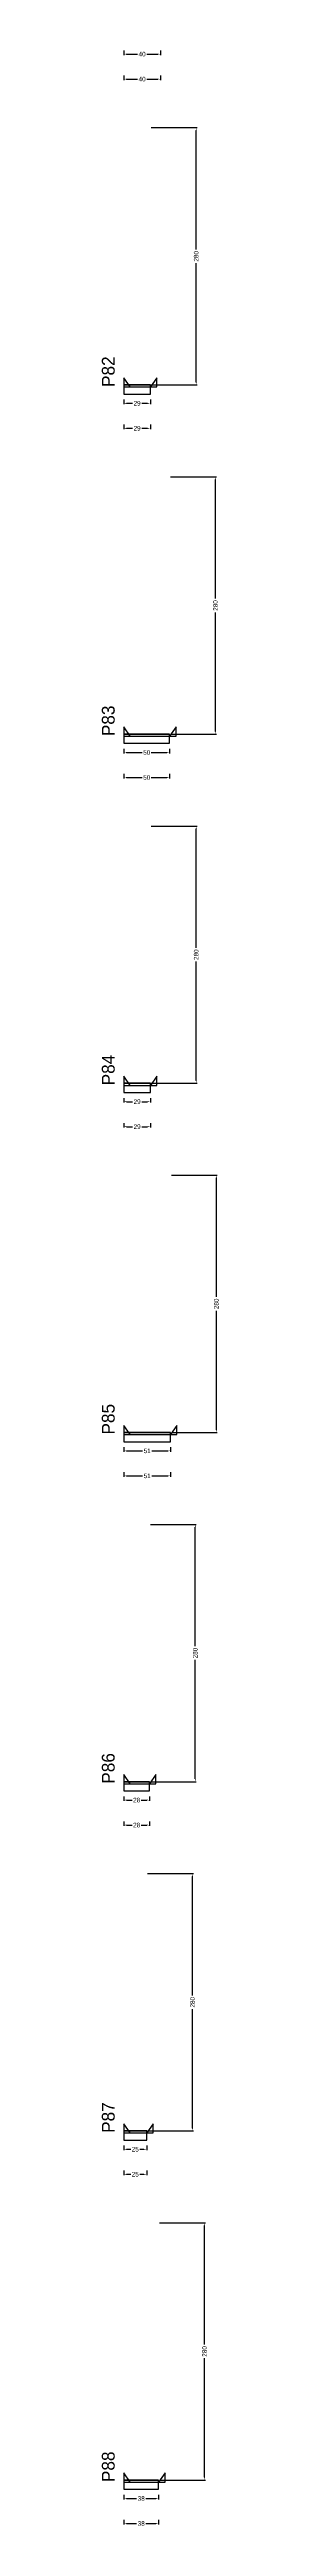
# Model space of a CAD drawing. Header units: centimetres. Extents: x -10500 to 4121, y -45226 to 295.
# Drawn here: x 3976 to 4104, y -16768 to -14073 of the extents above; entities that cross this region are included whole.
import ezdxf

# ---------------------------------------------------------------- set-up
doc = ezdxf.new("R2010")
doc.units = ezdxf.units.CM
for name, color, linetype in [('NOMENCLATURA', 7, 'Continuous'), ('SARR_2.2x10', 60, 'Continuous'), ('SARR_2.2x7', 40, 'Continuous')]:
    doc.layers.add(name, color=color, linetype=linetype)
doc.dimstyles.new('PAINEL-NOVA', dxfattribs={"dimtxt": 5, "dimasz": 3, "dimexe": 1, "dimexo": 1, "dimgap": 1, "dimtad": 1, "dimcen": 2.5, "dimazin": 3, "dimtfac": 1, "dimtmove": 0, "dimatfit": 3})

# ---------------------------------------------------------------- blocks, each defined once
blk = doc.blocks.new('_CLOSEDFILLED')
at = {"color": 0, "linetype": 'BYBLOCK'}
blk.add_solid([(-1, 0.16), (0, 0), (-1, -0.16)], dxfattribs=at)
blk = doc.blocks.new('*D983')
for p, q in [((4000, -14073.8), (4000, -14078.8)), ((4003, -14077.8), (4015, -14077.8)), ((4025, -14077.8), (4037, -14077.8)), ((4040, -14073.8), (4040, -14078.8))]:
    blk.add_line(p, q)
at = {"layer": 'Defpoints'}
for p in [(4000, -14072.8), (4000, -14077.8), (4040, -14072.8)]:
    blk.add_point(p, dxfattribs=at)
at = {"layer": 'SARR_2.2x10', "xscale": 3, "yscale": 3, "rotation": 180}
blk.add_blockref('_CLOSEDFILLED', (4000, -14077.8), dxfattribs=at)
at = {"layer": 'SARR_2.2x10', "xscale": 3, "yscale": 3}
blk.add_blockref('_CLOSEDFILLED', (4040, -14077.8), dxfattribs=at)
at = {"layer": 'SARR_2.2x10', "insert": (4020, -14077.8), "char_height": 5, "attachment_point": 5}
blk.add_mtext('40', dxfattribs=at)
blk = doc.blocks.new('*D988')
for p, q in [((4000, -14101), (4000, -14106)), ((4003, -14105), (4015, -14105)), ((4025, -14105), (4037, -14105)), ((4040, -14101), (4040, -14106))]:
    blk.add_line(p, q)
at = {"layer": 'Defpoints'}
for p in [(4000, -14100), (4000, -14105), (4040, -14100)]:
    blk.add_point(p, dxfattribs=at)
at = {"layer": 'SARR_2.2x10', "xscale": 3, "yscale": 3, "rotation": 180}
blk.add_blockref('_CLOSEDFILLED', (4000, -14105), dxfattribs=at)
at = {"layer": 'SARR_2.2x10', "xscale": 3, "yscale": 3}
blk.add_blockref('_CLOSEDFILLED', (4040, -14105), dxfattribs=at)
at = {"layer": 'SARR_2.2x10', "insert": (4020, -14105), "char_height": 5, "attachment_point": 5}
blk.add_mtext('40', dxfattribs=at)
blk = doc.blocks.new('*D1009')
for p, q in [((4000, -14453.8), (4000, -14458.8)), ((4003, -14457.8), (4009.5, -14457.8)), ((4019.5, -14457.8), (4026, -14457.8)), ((4029, -14453.8), (4029, -14458.8))]:
    blk.add_line(p, q)
at = {"layer": 'Defpoints'}
for p in [(4000, -14452.8), (4000, -14457.8), (4029, -14452.8)]:
    blk.add_point(p, dxfattribs=at)
at = {"layer": 'SARR_2.2x10', "xscale": 3, "yscale": 3, "rotation": 180}
blk.add_blockref('_CLOSEDFILLED', (4000, -14457.8), dxfattribs=at)
at = {"layer": 'SARR_2.2x10', "xscale": 3, "yscale": 3}
blk.add_blockref('_CLOSEDFILLED', (4029, -14457.8), dxfattribs=at)
at = {"layer": 'SARR_2.2x10', "insert": (4014.5, -14457.8), "char_height": 5, "attachment_point": 5}
blk.add_mtext('29', dxfattribs=at)
blk = doc.blocks.new('*D1010')
for p, q in [((4030, -14157.8), (4080, -14157.8)), ((4079, -14290.3), (4079, -14160.8)), ((4079, -14434.8), (4079, -14305.3)), ((4030, -14437.8), (4080, -14437.8))]:
    blk.add_line(p, q)
at = {"layer": 'Defpoints'}
for p in [(4029, -14157.8), (4029, -14437.8), (4079, -14437.8)]:
    blk.add_point(p, dxfattribs=at)
at = {"layer": 'SARR_2.2x10', "xscale": 3, "yscale": 3}
for p, rotation in [((4079, -14157.8), 90), ((4079, -14437.8), 270)]:
    blk.add_blockref('_CLOSEDFILLED', p, dxfattribs=dict(at, rotation=rotation))
at = {"layer": 'SARR_2.2x10', "insert": (4079, -14297.8), "char_height": 5, "attachment_point": 5, "rotation": 90}
blk.add_mtext('280', dxfattribs=at)
blk = doc.blocks.new('*D1011')
for p, q in [((4030, -14157.8), (4080, -14157.8)), ((4079, -14290.3), (4079, -14160.8)), ((4079, -14434.8), (4079, -14305.3)), ((4030, -14437.8), (4080, -14437.8))]:
    blk.add_line(p, q)
at = {"layer": 'Defpoints'}
for p in [(4029, -14157.8), (4029, -14437.8), (4079, -14437.8)]:
    blk.add_point(p, dxfattribs=at)
at = {"layer": 'SARR_2.2x10', "xscale": 3, "yscale": 3}
for p, rotation in [((4079, -14157.8), 90), ((4079, -14437.8), 270)]:
    blk.add_blockref('_CLOSEDFILLED', p, dxfattribs=dict(at, rotation=rotation))
at = {"layer": 'SARR_2.2x10', "insert": (4079, -14297.8), "char_height": 5, "attachment_point": 5, "rotation": 90}
blk.add_mtext('280', dxfattribs=at)
blk = doc.blocks.new('*D1012')
for p, q in [((4030, -14157.8), (4080, -14157.8)), ((4079, -14290.3), (4079, -14160.8)), ((4079, -14434.8), (4079, -14305.3)), ((4030, -14437.8), (4080, -14437.8))]:
    blk.add_line(p, q)
at = {"layer": 'Defpoints'}
for p in [(4029, -14157.8), (4029, -14437.8), (4079, -14437.8)]:
    blk.add_point(p, dxfattribs=at)
at = {"layer": 'SARR_2.2x10', "xscale": 3, "yscale": 3}
for p, rotation in [((4079, -14157.8), 90), ((4079, -14437.8), 270)]:
    blk.add_blockref('_CLOSEDFILLED', p, dxfattribs=dict(at, rotation=rotation))
at = {"layer": 'SARR_2.2x10', "insert": (4079, -14297.8), "char_height": 5, "attachment_point": 5, "rotation": 90}
blk.add_mtext('280', dxfattribs=at)
blk = doc.blocks.new('*D1013')
for p, q in [((4030, -14157.8), (4080, -14157.8)), ((4079, -14290.3), (4079, -14160.8)), ((4079, -14434.8), (4079, -14305.3)), ((4030, -14437.8), (4080, -14437.8))]:
    blk.add_line(p, q)
at = {"layer": 'Defpoints'}
for p in [(4029, -14157.8), (4029, -14437.8), (4079, -14437.8)]:
    blk.add_point(p, dxfattribs=at)
at = {"layer": 'SARR_2.2x10', "xscale": 3, "yscale": 3}
for p, rotation in [((4079, -14157.8), 90), ((4079, -14437.8), 270)]:
    blk.add_blockref('_CLOSEDFILLED', p, dxfattribs=dict(at, rotation=rotation))
at = {"layer": 'SARR_2.2x10', "insert": (4079, -14297.8), "char_height": 5, "attachment_point": 5, "rotation": 90}
blk.add_mtext('280', dxfattribs=at)
blk = doc.blocks.new('*D1014')
for p, q in [((4000, -14481), (4000, -14486)), ((4003, -14485), (4009.5, -14485)), ((4019.5, -14485), (4026, -14485)), ((4029, -14481), (4029, -14486))]:
    blk.add_line(p, q)
at = {"layer": 'Defpoints'}
for p in [(4000, -14480), (4000, -14485), (4029, -14480)]:
    blk.add_point(p, dxfattribs=at)
at = {"layer": 'SARR_2.2x10', "xscale": 3, "yscale": 3, "rotation": 180}
blk.add_blockref('_CLOSEDFILLED', (4000, -14485), dxfattribs=at)
at = {"layer": 'SARR_2.2x10', "xscale": 3, "yscale": 3}
blk.add_blockref('_CLOSEDFILLED', (4029, -14485), dxfattribs=at)
at = {"layer": 'SARR_2.2x10', "insert": (4014.5, -14485), "char_height": 5, "attachment_point": 5}
blk.add_mtext('29', dxfattribs=at)
blk = doc.blocks.new('GRA-E')
at = {"layer": 'SARR_2.2x7'}
blk.add_lwpolyline([(0, 0), (7, 0), (0, 10)], close=True, dxfattribs=at)
blk = doc.blocks.new('GRA-D')
at = {"layer": 'SARR_2.2x7'}
blk.add_lwpolyline([(0, 0), (7, 0), (7, 10)], close=True, dxfattribs=at)
blk = doc.blocks.new('*D1035')
for p, q in [((4000, -14833.8), (4000, -14838.8)), ((4003, -14837.8), (4020, -14837.8)), ((4030, -14837.8), (4047, -14837.8)), ((4050, -14833.8), (4050, -14838.8))]:
    blk.add_line(p, q)
at = {"layer": 'Defpoints'}
for p in [(4000, -14832.8), (4000, -14837.8), (4050, -14832.8)]:
    blk.add_point(p, dxfattribs=at)
at = {"layer": 'SARR_2.2x10', "xscale": 3, "yscale": 3, "rotation": 180}
blk.add_blockref('_CLOSEDFILLED', (4000, -14837.8), dxfattribs=at)
at = {"layer": 'SARR_2.2x10', "xscale": 3, "yscale": 3}
blk.add_blockref('_CLOSEDFILLED', (4050, -14837.8), dxfattribs=at)
at = {"layer": 'SARR_2.2x10', "insert": (4025, -14837.8), "char_height": 5, "attachment_point": 5}
blk.add_mtext('50', dxfattribs=at)
blk = doc.blocks.new('*D1036')
for p, q in [((4051, -14537.8), (4101, -14537.8)), ((4100, -14670.3), (4100, -14540.8)), ((4100, -14814.8), (4100, -14685.3)), ((4051, -14817.8), (4101, -14817.8))]:
    blk.add_line(p, q)
at = {"layer": 'Defpoints'}
for p in [(4050, -14537.8), (4050, -14817.8), (4100, -14817.8)]:
    blk.add_point(p, dxfattribs=at)
at = {"layer": 'SARR_2.2x10', "xscale": 3, "yscale": 3}
for p, rotation in [((4100, -14537.8), 90), ((4100, -14817.8), 270)]:
    blk.add_blockref('_CLOSEDFILLED', p, dxfattribs=dict(at, rotation=rotation))
at = {"layer": 'SARR_2.2x10', "insert": (4100, -14677.8), "char_height": 5, "attachment_point": 5, "rotation": 90}
blk.add_mtext('280', dxfattribs=at)
blk = doc.blocks.new('*D1037')
for p, q in [((4051, -14537.8), (4101, -14537.8)), ((4100, -14670.3), (4100, -14540.8)), ((4100, -14814.8), (4100, -14685.3)), ((4051, -14817.8), (4101, -14817.8))]:
    blk.add_line(p, q)
at = {"layer": 'Defpoints'}
for p in [(4050, -14537.8), (4050, -14817.8), (4100, -14817.8)]:
    blk.add_point(p, dxfattribs=at)
at = {"layer": 'SARR_2.2x10', "xscale": 3, "yscale": 3}
for p, rotation in [((4100, -14537.8), 90), ((4100, -14817.8), 270)]:
    blk.add_blockref('_CLOSEDFILLED', p, dxfattribs=dict(at, rotation=rotation))
at = {"layer": 'SARR_2.2x10', "insert": (4100, -14677.8), "char_height": 5, "attachment_point": 5, "rotation": 90}
blk.add_mtext('280', dxfattribs=at)
blk = doc.blocks.new('*D1038')
for p, q in [((4051, -14537.8), (4101, -14537.8)), ((4100, -14670.3), (4100, -14540.8)), ((4100, -14814.8), (4100, -14685.3)), ((4051, -14817.8), (4101, -14817.8))]:
    blk.add_line(p, q)
at = {"layer": 'Defpoints'}
for p in [(4050, -14537.8), (4050, -14817.8), (4100, -14817.8)]:
    blk.add_point(p, dxfattribs=at)
at = {"layer": 'SARR_2.2x10', "xscale": 3, "yscale": 3}
for p, rotation in [((4100, -14537.8), 90), ((4100, -14817.8), 270)]:
    blk.add_blockref('_CLOSEDFILLED', p, dxfattribs=dict(at, rotation=rotation))
at = {"layer": 'SARR_2.2x10', "insert": (4100, -14677.8), "char_height": 5, "attachment_point": 5, "rotation": 90}
blk.add_mtext('280', dxfattribs=at)
blk = doc.blocks.new('*D1039')
for p, q in [((4051, -14537.8), (4101, -14537.8)), ((4100, -14670.3), (4100, -14540.8)), ((4100, -14814.8), (4100, -14685.3)), ((4051, -14817.8), (4101, -14817.8))]:
    blk.add_line(p, q)
at = {"layer": 'Defpoints'}
for p in [(4050, -14537.8), (4050, -14817.8), (4100, -14817.8)]:
    blk.add_point(p, dxfattribs=at)
at = {"layer": 'SARR_2.2x10', "xscale": 3, "yscale": 3}
for p, rotation in [((4100, -14537.8), 90), ((4100, -14817.8), 270)]:
    blk.add_blockref('_CLOSEDFILLED', p, dxfattribs=dict(at, rotation=rotation))
at = {"layer": 'SARR_2.2x10', "insert": (4100, -14677.8), "char_height": 5, "attachment_point": 5, "rotation": 90}
blk.add_mtext('280', dxfattribs=at)
blk = doc.blocks.new('*D1040')
for p, q in [((4000, -14861), (4000, -14866)), ((4003, -14865), (4020, -14865)), ((4030, -14865), (4047, -14865)), ((4050, -14861), (4050, -14866))]:
    blk.add_line(p, q)
at = {"layer": 'Defpoints'}
for p in [(4000, -14860), (4000, -14865), (4050, -14860)]:
    blk.add_point(p, dxfattribs=at)
at = {"layer": 'SARR_2.2x10', "xscale": 3, "yscale": 3, "rotation": 180}
blk.add_blockref('_CLOSEDFILLED', (4000, -14865), dxfattribs=at)
at = {"layer": 'SARR_2.2x10', "xscale": 3, "yscale": 3}
blk.add_blockref('_CLOSEDFILLED', (4050, -14865), dxfattribs=at)
at = {"layer": 'SARR_2.2x10', "insert": (4025, -14865), "char_height": 5, "attachment_point": 5}
blk.add_mtext('50', dxfattribs=at)
blk = doc.blocks.new('*D1061')
for p, q in [((4000, -15213.8), (4000, -15218.8)), ((4003, -15217.8), (4009.5, -15217.8)), ((4019.5, -15217.8), (4026, -15217.8)), ((4029, -15213.8), (4029, -15218.8))]:
    blk.add_line(p, q)
at = {"layer": 'Defpoints'}
for p in [(4000, -15212.8), (4000, -15217.8), (4029, -15212.8)]:
    blk.add_point(p, dxfattribs=at)
at = {"layer": 'SARR_2.2x10', "xscale": 3, "yscale": 3, "rotation": 180}
blk.add_blockref('_CLOSEDFILLED', (4000, -15217.8), dxfattribs=at)
at = {"layer": 'SARR_2.2x10', "xscale": 3, "yscale": 3}
blk.add_blockref('_CLOSEDFILLED', (4029, -15217.8), dxfattribs=at)
at = {"layer": 'SARR_2.2x10', "insert": (4014.5, -15217.8), "char_height": 5, "attachment_point": 5}
blk.add_mtext('29', dxfattribs=at)
blk = doc.blocks.new('*D1062')
for p, q in [((4030, -14917.8), (4080, -14917.8)), ((4079, -15050.3), (4079, -14920.8)), ((4079, -15194.8), (4079, -15065.3)), ((4030, -15197.8), (4080, -15197.8))]:
    blk.add_line(p, q)
at = {"layer": 'Defpoints'}
for p in [(4029, -14917.8), (4029, -15197.8), (4079, -15197.8)]:
    blk.add_point(p, dxfattribs=at)
at = {"layer": 'SARR_2.2x10', "xscale": 3, "yscale": 3}
for p, rotation in [((4079, -14917.8), 90), ((4079, -15197.8), 270)]:
    blk.add_blockref('_CLOSEDFILLED', p, dxfattribs=dict(at, rotation=rotation))
at = {"layer": 'SARR_2.2x10', "insert": (4079, -15057.8), "char_height": 5, "attachment_point": 5, "rotation": 90}
blk.add_mtext('280', dxfattribs=at)
blk = doc.blocks.new('*D1063')
for p, q in [((4030, -14917.8), (4080, -14917.8)), ((4079, -15050.3), (4079, -14920.8)), ((4079, -15194.8), (4079, -15065.3)), ((4030, -15197.8), (4080, -15197.8))]:
    blk.add_line(p, q)
at = {"layer": 'Defpoints'}
for p in [(4029, -14917.8), (4029, -15197.8), (4079, -15197.8)]:
    blk.add_point(p, dxfattribs=at)
at = {"layer": 'SARR_2.2x10', "xscale": 3, "yscale": 3}
for p, rotation in [((4079, -14917.8), 90), ((4079, -15197.8), 270)]:
    blk.add_blockref('_CLOSEDFILLED', p, dxfattribs=dict(at, rotation=rotation))
at = {"layer": 'SARR_2.2x10', "insert": (4079, -15057.8), "char_height": 5, "attachment_point": 5, "rotation": 90}
blk.add_mtext('280', dxfattribs=at)
blk = doc.blocks.new('*D1064')
for p, q in [((4030, -14917.8), (4080, -14917.8)), ((4079, -15050.3), (4079, -14920.8)), ((4079, -15194.8), (4079, -15065.3)), ((4030, -15197.8), (4080, -15197.8))]:
    blk.add_line(p, q)
at = {"layer": 'Defpoints'}
for p in [(4029, -14917.8), (4029, -15197.8), (4079, -15197.8)]:
    blk.add_point(p, dxfattribs=at)
at = {"layer": 'SARR_2.2x10', "xscale": 3, "yscale": 3}
for p, rotation in [((4079, -14917.8), 90), ((4079, -15197.8), 270)]:
    blk.add_blockref('_CLOSEDFILLED', p, dxfattribs=dict(at, rotation=rotation))
at = {"layer": 'SARR_2.2x10', "insert": (4079, -15057.8), "char_height": 5, "attachment_point": 5, "rotation": 90}
blk.add_mtext('280', dxfattribs=at)
blk = doc.blocks.new('*D1065')
for p, q in [((4030, -14917.8), (4080, -14917.8)), ((4079, -15050.3), (4079, -14920.8)), ((4079, -15194.8), (4079, -15065.3)), ((4030, -15197.8), (4080, -15197.8))]:
    blk.add_line(p, q)
at = {"layer": 'Defpoints'}
for p in [(4029, -14917.8), (4029, -15197.8), (4079, -15197.8)]:
    blk.add_point(p, dxfattribs=at)
at = {"layer": 'SARR_2.2x10', "xscale": 3, "yscale": 3}
for p, rotation in [((4079, -14917.8), 90), ((4079, -15197.8), 270)]:
    blk.add_blockref('_CLOSEDFILLED', p, dxfattribs=dict(at, rotation=rotation))
at = {"layer": 'SARR_2.2x10', "insert": (4079, -15057.8), "char_height": 5, "attachment_point": 5, "rotation": 90}
blk.add_mtext('280', dxfattribs=at)
blk = doc.blocks.new('*D1066')
for p, q in [((4000, -15241), (4000, -15246)), ((4003, -15245), (4009.5, -15245)), ((4019.5, -15245), (4026, -15245)), ((4029, -15241), (4029, -15246))]:
    blk.add_line(p, q)
at = {"layer": 'Defpoints'}
for p in [(4000, -15240), (4000, -15245), (4029, -15240)]:
    blk.add_point(p, dxfattribs=at)
at = {"layer": 'SARR_2.2x10', "xscale": 3, "yscale": 3, "rotation": 180}
blk.add_blockref('_CLOSEDFILLED', (4000, -15245), dxfattribs=at)
at = {"layer": 'SARR_2.2x10', "xscale": 3, "yscale": 3}
blk.add_blockref('_CLOSEDFILLED', (4029, -15245), dxfattribs=at)
at = {"layer": 'SARR_2.2x10', "insert": (4014.5, -15245), "char_height": 5, "attachment_point": 5}
blk.add_mtext('29', dxfattribs=at)
blk = doc.blocks.new('*D1087')
for p, q in [((4000, -15593.8), (4000, -15598.8)), ((4003, -15597.8), (4020.5, -15597.8)), ((4030.5, -15597.8), (4048, -15597.8)), ((4051, -15593.8), (4051, -15598.8))]:
    blk.add_line(p, q)
at = {"layer": 'Defpoints'}
for p in [(4000, -15592.8), (4000, -15597.8), (4051, -15592.8)]:
    blk.add_point(p, dxfattribs=at)
at = {"layer": 'SARR_2.2x10', "xscale": 3, "yscale": 3, "rotation": 180}
blk.add_blockref('_CLOSEDFILLED', (4000, -15597.8), dxfattribs=at)
at = {"layer": 'SARR_2.2x10', "xscale": 3, "yscale": 3}
blk.add_blockref('_CLOSEDFILLED', (4051, -15597.8), dxfattribs=at)
at = {"layer": 'SARR_2.2x10', "insert": (4025.5, -15597.8), "char_height": 5, "attachment_point": 5}
blk.add_mtext('51', dxfattribs=at)
blk = doc.blocks.new('*D1088')
for p, q in [((4052, -15297.8), (4102, -15297.8)), ((4101, -15430.3), (4101, -15300.8)), ((4101, -15574.8), (4101, -15445.3)), ((4052, -15577.8), (4102, -15577.8))]:
    blk.add_line(p, q)
at = {"layer": 'Defpoints'}
for p in [(4051, -15297.8), (4051, -15577.8), (4101, -15577.8)]:
    blk.add_point(p, dxfattribs=at)
at = {"layer": 'SARR_2.2x10', "xscale": 3, "yscale": 3}
for p, rotation in [((4101, -15297.8), 90), ((4101, -15577.8), 270)]:
    blk.add_blockref('_CLOSEDFILLED', p, dxfattribs=dict(at, rotation=rotation))
at = {"layer": 'SARR_2.2x10', "insert": (4101, -15437.8), "char_height": 5, "attachment_point": 5, "rotation": 90}
blk.add_mtext('280', dxfattribs=at)
blk = doc.blocks.new('*D1089')
for p, q in [((4052, -15297.8), (4102, -15297.8)), ((4101, -15430.3), (4101, -15300.8)), ((4101, -15574.8), (4101, -15445.3)), ((4052, -15577.8), (4102, -15577.8))]:
    blk.add_line(p, q)
at = {"layer": 'Defpoints'}
for p in [(4051, -15297.8), (4051, -15577.8), (4101, -15577.8)]:
    blk.add_point(p, dxfattribs=at)
at = {"layer": 'SARR_2.2x10', "xscale": 3, "yscale": 3}
for p, rotation in [((4101, -15297.8), 90), ((4101, -15577.8), 270)]:
    blk.add_blockref('_CLOSEDFILLED', p, dxfattribs=dict(at, rotation=rotation))
at = {"layer": 'SARR_2.2x10', "insert": (4101, -15437.8), "char_height": 5, "attachment_point": 5, "rotation": 90}
blk.add_mtext('280', dxfattribs=at)
blk = doc.blocks.new('*D1090')
for p, q in [((4052, -15297.8), (4102, -15297.8)), ((4101, -15430.3), (4101, -15300.8)), ((4101, -15574.8), (4101, -15445.3)), ((4052, -15577.8), (4102, -15577.8))]:
    blk.add_line(p, q)
at = {"layer": 'Defpoints'}
for p in [(4051, -15297.8), (4051, -15577.8), (4101, -15577.8)]:
    blk.add_point(p, dxfattribs=at)
at = {"layer": 'SARR_2.2x10', "xscale": 3, "yscale": 3}
for p, rotation in [((4101, -15297.8), 90), ((4101, -15577.8), 270)]:
    blk.add_blockref('_CLOSEDFILLED', p, dxfattribs=dict(at, rotation=rotation))
at = {"layer": 'SARR_2.2x10', "insert": (4101, -15437.8), "char_height": 5, "attachment_point": 5, "rotation": 90}
blk.add_mtext('280', dxfattribs=at)
blk = doc.blocks.new('*D1091')
for p, q in [((4052, -15297.8), (4102, -15297.8)), ((4101, -15430.3), (4101, -15300.8)), ((4101, -15574.8), (4101, -15445.3)), ((4052, -15577.8), (4102, -15577.8))]:
    blk.add_line(p, q)
at = {"layer": 'Defpoints'}
for p in [(4051, -15297.8), (4051, -15577.8), (4101, -15577.8)]:
    blk.add_point(p, dxfattribs=at)
at = {"layer": 'SARR_2.2x10', "xscale": 3, "yscale": 3}
for p, rotation in [((4101, -15297.8), 90), ((4101, -15577.8), 270)]:
    blk.add_blockref('_CLOSEDFILLED', p, dxfattribs=dict(at, rotation=rotation))
at = {"layer": 'SARR_2.2x10', "insert": (4101, -15437.8), "char_height": 5, "attachment_point": 5, "rotation": 90}
blk.add_mtext('280', dxfattribs=at)
blk = doc.blocks.new('*D1092')
for p, q in [((4000, -15621), (4000, -15626)), ((4003, -15625), (4020.5, -15625)), ((4030.5, -15625), (4048, -15625)), ((4051, -15621), (4051, -15626))]:
    blk.add_line(p, q)
at = {"layer": 'Defpoints'}
for p in [(4000, -15620), (4000, -15625), (4051, -15620)]:
    blk.add_point(p, dxfattribs=at)
at = {"layer": 'SARR_2.2x10', "xscale": 3, "yscale": 3, "rotation": 180}
blk.add_blockref('_CLOSEDFILLED', (4000, -15625), dxfattribs=at)
at = {"layer": 'SARR_2.2x10', "xscale": 3, "yscale": 3}
blk.add_blockref('_CLOSEDFILLED', (4051, -15625), dxfattribs=at)
at = {"layer": 'SARR_2.2x10', "insert": (4025.5, -15625), "char_height": 5, "attachment_point": 5}
blk.add_mtext('51', dxfattribs=at)
blk = doc.blocks.new('*D1113')
for p, q in [((4000, -15973.8), (4000, -15978.8)), ((4003, -15977.8), (4009, -15977.8)), ((4019, -15977.8), (4025, -15977.8)), ((4028, -15973.8), (4028, -15978.8))]:
    blk.add_line(p, q)
at = {"layer": 'Defpoints'}
for p in [(4000, -15972.8), (4000, -15977.8), (4028, -15972.8)]:
    blk.add_point(p, dxfattribs=at)
at = {"layer": 'SARR_2.2x10', "xscale": 3, "yscale": 3, "rotation": 180}
blk.add_blockref('_CLOSEDFILLED', (4000, -15977.8), dxfattribs=at)
at = {"layer": 'SARR_2.2x10', "xscale": 3, "yscale": 3}
blk.add_blockref('_CLOSEDFILLED', (4028, -15977.8), dxfattribs=at)
at = {"layer": 'SARR_2.2x10', "insert": (4014, -15977.8), "char_height": 5, "attachment_point": 5}
blk.add_mtext('28', dxfattribs=at)
blk = doc.blocks.new('*D1114')
for p, q in [((4029, -15677.8), (4079, -15677.8)), ((4078, -15810.3), (4078, -15680.8)), ((4078, -15954.8), (4078, -15825.3)), ((4029, -15957.8), (4079, -15957.8))]:
    blk.add_line(p, q)
at = {"layer": 'Defpoints'}
for p in [(4028, -15677.8), (4028, -15957.8), (4078, -15957.8)]:
    blk.add_point(p, dxfattribs=at)
at = {"layer": 'SARR_2.2x10', "xscale": 3, "yscale": 3}
for p, rotation in [((4078, -15677.8), 90), ((4078, -15957.8), 270)]:
    blk.add_blockref('_CLOSEDFILLED', p, dxfattribs=dict(at, rotation=rotation))
at = {"layer": 'SARR_2.2x10', "insert": (4078, -15817.8), "char_height": 5, "attachment_point": 5, "rotation": 90}
blk.add_mtext('280', dxfattribs=at)
blk = doc.blocks.new('*D1115')
for p, q in [((4029, -15677.8), (4079, -15677.8)), ((4078, -15810.3), (4078, -15680.8)), ((4078, -15954.8), (4078, -15825.3)), ((4029, -15957.8), (4079, -15957.8))]:
    blk.add_line(p, q)
at = {"layer": 'Defpoints'}
for p in [(4028, -15677.8), (4028, -15957.8), (4078, -15957.8)]:
    blk.add_point(p, dxfattribs=at)
at = {"layer": 'SARR_2.2x10', "xscale": 3, "yscale": 3}
for p, rotation in [((4078, -15677.8), 90), ((4078, -15957.8), 270)]:
    blk.add_blockref('_CLOSEDFILLED', p, dxfattribs=dict(at, rotation=rotation))
at = {"layer": 'SARR_2.2x10', "insert": (4078, -15817.8), "char_height": 5, "attachment_point": 5, "rotation": 90}
blk.add_mtext('280', dxfattribs=at)
blk = doc.blocks.new('*D1116')
for p, q in [((4029, -15677.8), (4079, -15677.8)), ((4078, -15810.3), (4078, -15680.8)), ((4078, -15954.8), (4078, -15825.3)), ((4029, -15957.8), (4079, -15957.8))]:
    blk.add_line(p, q)
at = {"layer": 'Defpoints'}
for p in [(4028, -15677.8), (4028, -15957.8), (4078, -15957.8)]:
    blk.add_point(p, dxfattribs=at)
at = {"layer": 'SARR_2.2x10', "xscale": 3, "yscale": 3}
for p, rotation in [((4078, -15677.8), 90), ((4078, -15957.8), 270)]:
    blk.add_blockref('_CLOSEDFILLED', p, dxfattribs=dict(at, rotation=rotation))
at = {"layer": 'SARR_2.2x10', "insert": (4078, -15817.8), "char_height": 5, "attachment_point": 5, "rotation": 90}
blk.add_mtext('280', dxfattribs=at)
blk = doc.blocks.new('*D1117')
for p, q in [((4029, -15677.8), (4079, -15677.8)), ((4078, -15810.3), (4078, -15680.8)), ((4078, -15954.8), (4078, -15825.3)), ((4029, -15957.8), (4079, -15957.8))]:
    blk.add_line(p, q)
at = {"layer": 'Defpoints'}
for p in [(4028, -15677.8), (4028, -15957.8), (4078, -15957.8)]:
    blk.add_point(p, dxfattribs=at)
at = {"layer": 'SARR_2.2x10', "xscale": 3, "yscale": 3}
for p, rotation in [((4078, -15677.8), 90), ((4078, -15957.8), 270)]:
    blk.add_blockref('_CLOSEDFILLED', p, dxfattribs=dict(at, rotation=rotation))
at = {"layer": 'SARR_2.2x10', "insert": (4078, -15817.8), "char_height": 5, "attachment_point": 5, "rotation": 90}
blk.add_mtext('280', dxfattribs=at)
blk = doc.blocks.new('*D1118')
for p, q in [((4000, -16001), (4000, -16006)), ((4003, -16005), (4009, -16005)), ((4019, -16005), (4025, -16005)), ((4028, -16001), (4028, -16006))]:
    blk.add_line(p, q)
at = {"layer": 'Defpoints'}
for p in [(4000, -16000), (4000, -16005), (4028, -16000)]:
    blk.add_point(p, dxfattribs=at)
at = {"layer": 'SARR_2.2x10', "xscale": 3, "yscale": 3, "rotation": 180}
blk.add_blockref('_CLOSEDFILLED', (4000, -16005), dxfattribs=at)
at = {"layer": 'SARR_2.2x10', "xscale": 3, "yscale": 3}
blk.add_blockref('_CLOSEDFILLED', (4028, -16005), dxfattribs=at)
at = {"layer": 'SARR_2.2x10', "insert": (4014, -16005), "char_height": 5, "attachment_point": 5}
blk.add_mtext('28', dxfattribs=at)
blk = doc.blocks.new('*D1139')
for p, q in [((4000, -16353.8), (4000, -16358.8)), ((4003, -16357.8), (4007.5, -16357.8)), ((4017.5, -16357.8), (4022, -16357.8)), ((4025, -16353.8), (4025, -16358.8))]:
    blk.add_line(p, q)
at = {"layer": 'Defpoints'}
for p in [(4000, -16352.8), (4000, -16357.8), (4025, -16352.8)]:
    blk.add_point(p, dxfattribs=at)
at = {"layer": 'SARR_2.2x10', "xscale": 3, "yscale": 3, "rotation": 180}
blk.add_blockref('_CLOSEDFILLED', (4000, -16357.8), dxfattribs=at)
at = {"layer": 'SARR_2.2x10', "xscale": 3, "yscale": 3}
blk.add_blockref('_CLOSEDFILLED', (4025, -16357.8), dxfattribs=at)
at = {"layer": 'SARR_2.2x10', "insert": (4012.5, -16357.8), "char_height": 5, "attachment_point": 5}
blk.add_mtext('25', dxfattribs=at)
blk = doc.blocks.new('*D1140')
for p, q in [((4026, -16057.8), (4076, -16057.8)), ((4075, -16190.3), (4075, -16060.8)), ((4075, -16334.8), (4075, -16205.3)), ((4026, -16337.8), (4076, -16337.8))]:
    blk.add_line(p, q)
at = {"layer": 'Defpoints'}
for p in [(4025, -16057.8), (4025, -16337.8), (4075, -16337.8)]:
    blk.add_point(p, dxfattribs=at)
at = {"layer": 'SARR_2.2x10', "xscale": 3, "yscale": 3}
for p, rotation in [((4075, -16057.8), 90), ((4075, -16337.8), 270)]:
    blk.add_blockref('_CLOSEDFILLED', p, dxfattribs=dict(at, rotation=rotation))
at = {"layer": 'SARR_2.2x10', "insert": (4075, -16197.8), "char_height": 5, "attachment_point": 5, "rotation": 90}
blk.add_mtext('280', dxfattribs=at)
blk = doc.blocks.new('*D1141')
for p, q in [((4026, -16057.8), (4076, -16057.8)), ((4075, -16190.3), (4075, -16060.8)), ((4075, -16334.8), (4075, -16205.3)), ((4026, -16337.8), (4076, -16337.8))]:
    blk.add_line(p, q)
at = {"layer": 'Defpoints'}
for p in [(4025, -16057.8), (4025, -16337.8), (4075, -16337.8)]:
    blk.add_point(p, dxfattribs=at)
at = {"layer": 'SARR_2.2x10', "xscale": 3, "yscale": 3}
for p, rotation in [((4075, -16057.8), 90), ((4075, -16337.8), 270)]:
    blk.add_blockref('_CLOSEDFILLED', p, dxfattribs=dict(at, rotation=rotation))
at = {"layer": 'SARR_2.2x10', "insert": (4075, -16197.8), "char_height": 5, "attachment_point": 5, "rotation": 90}
blk.add_mtext('280', dxfattribs=at)
blk = doc.blocks.new('*D1142')
for p, q in [((4026, -16057.8), (4076, -16057.8)), ((4075, -16190.3), (4075, -16060.8)), ((4075, -16334.8), (4075, -16205.3)), ((4026, -16337.8), (4076, -16337.8))]:
    blk.add_line(p, q)
at = {"layer": 'Defpoints'}
for p in [(4025, -16057.8), (4025, -16337.8), (4075, -16337.8)]:
    blk.add_point(p, dxfattribs=at)
at = {"layer": 'SARR_2.2x10', "xscale": 3, "yscale": 3}
for p, rotation in [((4075, -16057.8), 90), ((4075, -16337.8), 270)]:
    blk.add_blockref('_CLOSEDFILLED', p, dxfattribs=dict(at, rotation=rotation))
at = {"layer": 'SARR_2.2x10', "insert": (4075, -16197.8), "char_height": 5, "attachment_point": 5, "rotation": 90}
blk.add_mtext('280', dxfattribs=at)
blk = doc.blocks.new('*D1143')
for p, q in [((4026, -16057.8), (4076, -16057.8)), ((4075, -16190.3), (4075, -16060.8)), ((4075, -16334.8), (4075, -16205.3)), ((4026, -16337.8), (4076, -16337.8))]:
    blk.add_line(p, q)
at = {"layer": 'Defpoints'}
for p in [(4025, -16057.8), (4025, -16337.8), (4075, -16337.8)]:
    blk.add_point(p, dxfattribs=at)
at = {"layer": 'SARR_2.2x10', "xscale": 3, "yscale": 3}
for p, rotation in [((4075, -16057.8), 90), ((4075, -16337.8), 270)]:
    blk.add_blockref('_CLOSEDFILLED', p, dxfattribs=dict(at, rotation=rotation))
at = {"layer": 'SARR_2.2x10', "insert": (4075, -16197.8), "char_height": 5, "attachment_point": 5, "rotation": 90}
blk.add_mtext('280', dxfattribs=at)
blk = doc.blocks.new('*D1144')
for p, q in [((4000, -16381), (4000, -16386)), ((4003, -16385), (4007.5, -16385)), ((4017.5, -16385), (4022, -16385)), ((4025, -16381), (4025, -16386))]:
    blk.add_line(p, q)
at = {"layer": 'Defpoints'}
for p in [(4000, -16380), (4000, -16385), (4025, -16380)]:
    blk.add_point(p, dxfattribs=at)
at = {"layer": 'SARR_2.2x10', "xscale": 3, "yscale": 3, "rotation": 180}
blk.add_blockref('_CLOSEDFILLED', (4000, -16385), dxfattribs=at)
at = {"layer": 'SARR_2.2x10', "xscale": 3, "yscale": 3}
blk.add_blockref('_CLOSEDFILLED', (4025, -16385), dxfattribs=at)
at = {"layer": 'SARR_2.2x10', "insert": (4012.5, -16385), "char_height": 5, "attachment_point": 5}
blk.add_mtext('25', dxfattribs=at)
blk = doc.blocks.new('*D1165')
for p, q in [((4000, -16733.8), (4000, -16738.8)), ((4003, -16737.8), (4014, -16737.8)), ((4024, -16737.8), (4035, -16737.8)), ((4038, -16733.8), (4038, -16738.8))]:
    blk.add_line(p, q)
at = {"layer": 'Defpoints'}
for p in [(4000, -16732.8), (4000, -16737.8), (4038, -16732.8)]:
    blk.add_point(p, dxfattribs=at)
at = {"layer": 'SARR_2.2x10', "xscale": 3, "yscale": 3, "rotation": 180}
blk.add_blockref('_CLOSEDFILLED', (4000, -16737.8), dxfattribs=at)
at = {"layer": 'SARR_2.2x10', "xscale": 3, "yscale": 3}
blk.add_blockref('_CLOSEDFILLED', (4038, -16737.8), dxfattribs=at)
at = {"layer": 'SARR_2.2x10', "insert": (4019, -16737.8), "char_height": 5, "attachment_point": 5}
blk.add_mtext('38', dxfattribs=at)
blk = doc.blocks.new('*D1166')
for p, q in [((4039, -16437.8), (4089, -16437.8)), ((4088, -16570.3), (4088, -16440.8)), ((4088, -16714.8), (4088, -16585.3)), ((4039, -16717.8), (4089, -16717.8))]:
    blk.add_line(p, q)
at = {"layer": 'Defpoints'}
for p in [(4038, -16437.8), (4038, -16717.8), (4088, -16717.8)]:
    blk.add_point(p, dxfattribs=at)
at = {"layer": 'SARR_2.2x10', "xscale": 3, "yscale": 3}
for p, rotation in [((4088, -16437.8), 90), ((4088, -16717.8), 270)]:
    blk.add_blockref('_CLOSEDFILLED', p, dxfattribs=dict(at, rotation=rotation))
at = {"layer": 'SARR_2.2x10', "insert": (4088, -16577.8), "char_height": 5, "attachment_point": 5, "rotation": 90}
blk.add_mtext('280', dxfattribs=at)
blk = doc.blocks.new('*D1167')
for p, q in [((4039, -16437.8), (4089, -16437.8)), ((4088, -16570.3), (4088, -16440.8)), ((4088, -16714.8), (4088, -16585.3)), ((4039, -16717.8), (4089, -16717.8))]:
    blk.add_line(p, q)
at = {"layer": 'Defpoints'}
for p in [(4038, -16437.8), (4038, -16717.8), (4088, -16717.8)]:
    blk.add_point(p, dxfattribs=at)
at = {"layer": 'SARR_2.2x10', "xscale": 3, "yscale": 3}
for p, rotation in [((4088, -16437.8), 90), ((4088, -16717.8), 270)]:
    blk.add_blockref('_CLOSEDFILLED', p, dxfattribs=dict(at, rotation=rotation))
at = {"layer": 'SARR_2.2x10', "insert": (4088, -16577.8), "char_height": 5, "attachment_point": 5, "rotation": 90}
blk.add_mtext('280', dxfattribs=at)
blk = doc.blocks.new('*D1168')
for p, q in [((4039, -16437.8), (4089, -16437.8)), ((4088, -16570.3), (4088, -16440.8)), ((4088, -16714.8), (4088, -16585.3)), ((4039, -16717.8), (4089, -16717.8))]:
    blk.add_line(p, q)
at = {"layer": 'Defpoints'}
for p in [(4038, -16437.8), (4038, -16717.8), (4088, -16717.8)]:
    blk.add_point(p, dxfattribs=at)
at = {"layer": 'SARR_2.2x10', "xscale": 3, "yscale": 3}
for p, rotation in [((4088, -16437.8), 90), ((4088, -16717.8), 270)]:
    blk.add_blockref('_CLOSEDFILLED', p, dxfattribs=dict(at, rotation=rotation))
at = {"layer": 'SARR_2.2x10', "insert": (4088, -16577.8), "char_height": 5, "attachment_point": 5, "rotation": 90}
blk.add_mtext('280', dxfattribs=at)
blk = doc.blocks.new('*D1169')
for p, q in [((4039, -16437.8), (4089, -16437.8)), ((4088, -16570.3), (4088, -16440.8)), ((4088, -16714.8), (4088, -16585.3)), ((4039, -16717.8), (4089, -16717.8))]:
    blk.add_line(p, q)
at = {"layer": 'Defpoints'}
for p in [(4038, -16437.8), (4038, -16717.8), (4088, -16717.8)]:
    blk.add_point(p, dxfattribs=at)
at = {"layer": 'SARR_2.2x10', "xscale": 3, "yscale": 3}
for p, rotation in [((4088, -16437.8), 90), ((4088, -16717.8), 270)]:
    blk.add_blockref('_CLOSEDFILLED', p, dxfattribs=dict(at, rotation=rotation))
at = {"layer": 'SARR_2.2x10', "insert": (4088, -16577.8), "char_height": 5, "attachment_point": 5, "rotation": 90}
blk.add_mtext('280', dxfattribs=at)
blk = doc.blocks.new('*D1170')
for p, q in [((4000, -16761), (4000, -16766)), ((4003, -16765), (4014, -16765)), ((4024, -16765), (4035, -16765)), ((4038, -16761), (4038, -16766))]:
    blk.add_line(p, q)
at = {"layer": 'Defpoints'}
for p in [(4000, -16760), (4000, -16765), (4038, -16760)]:
    blk.add_point(p, dxfattribs=at)
at = {"layer": 'SARR_2.2x10', "xscale": 3, "yscale": 3, "rotation": 180}
blk.add_blockref('_CLOSEDFILLED', (4000, -16765), dxfattribs=at)
at = {"layer": 'SARR_2.2x10', "xscale": 3, "yscale": 3}
blk.add_blockref('_CLOSEDFILLED', (4038, -16765), dxfattribs=at)
at = {"layer": 'SARR_2.2x10', "insert": (4019, -16765), "char_height": 5, "attachment_point": 5}
blk.add_mtext('38', dxfattribs=at)

msp = doc.modelspace()

# ---------------------------------------------------------------- linework, layer by layer
at = {"layer": 'SARR_2.2x10'}
for p, q in [((4029, -14437.8), (4000, -14437.8)), ((4000, -14437.8), (4000, -14447.8)), ((4029, -14447.8), (4029, -14437.8)), ((4000, -14447.8), (4029, -14447.8)), ((4050, -14817.8), (4000, -14817.8)), ((4000, -14817.8), (4000, -14827.8)), ((4050, -14827.8), (4050, -14817.8)), ((4000, -14827.8), (4050, -14827.8)), ((4029, -15197.8), (4000, -15197.8)), ((4000, -15197.8), (4000, -15207.8)), ((4029, -15207.8), (4029, -15197.8)), ((4000, -15207.8), (4029, -15207.8)), ((4051, -15577.8), (4000, -15577.8)), ((4000, -15577.8), (4000, -15587.8)), ((4051, -15587.8), (4051, -15577.8)), ((4000, -15587.8), (4051, -15587.8)), ((4028, -15957.8), (4000, -15957.8)), ((4000, -15957.8), (4000, -15967.8)), ((4000, -15967.8), (4028, -15967.8)), ((4028, -15967.8), (4028, -15957.8)), ((4025, -16337.8), (4000, -16337.8)), ((4000, -16337.8), (4000, -16347.8)), ((4000, -16347.8), (4025, -16347.8)), ((4025, -16347.8), (4025, -16337.8)), ((4038, -16717.8), (4000, -16717.8)), ((4000, -16717.8), (4000, -16727.8)), ((4000, -16727.8), (4038, -16727.8)), ((4038, -16727.8), (4038, -16717.8))]:
    msp.add_line(p, q, dxfattribs=at)
at = {"layer": 'SARR_2.2x7'}
for p, q in [((4029, -14437.8), (4000, -14437.8)), ((4000, -14437.8), (4000, -14440)), ((4000, -14437.8), (4007, -14437.8)), ((4000, -14437.8), (4007, -14437.8)), ((4000, -14437.8), (4007, -14437.8)), ((4000, -14437.8), (4007, -14437.8)), ((4000, -14440), (4029, -14440)), ((4007, -14437.8), (4029, -14437.8)), ((4007, -14437.8), (4029, -14437.8)), ((4007, -14437.8), (4029, -14437.8)), ((4007, -14437.8), (4029, -14437.8)), ((4029, -14440), (4029, -14437.8)), ((4050, -14817.8), (4000, -14817.8)), ((4000, -14817.8), (4000, -14820)), ((4000, -14817.8), (4007, -14817.8)), ((4000, -14817.8), (4007, -14817.8)), ((4000, -14817.8), (4007, -14817.8)), ((4000, -14817.8), (4007, -14817.8)), ((4000, -14820), (4050, -14820)), ((4007, -14817.8), (4050, -14817.8)), ((4007, -14817.8), (4050, -14817.8)), ((4007, -14817.8), (4050, -14817.8)), ((4007, -14817.8), (4050, -14817.8)), ((4050, -14820), (4050, -14817.8)), ((4029, -15197.8), (4000, -15197.8)), ((4000, -15197.8), (4000, -15200)), ((4000, -15197.8), (4007, -15197.8)), ((4000, -15197.8), (4007, -15197.8)), ((4000, -15197.8), (4007, -15197.8)), ((4000, -15197.8), (4007, -15197.8)), ((4000, -15200), (4029, -15200)), ((4007, -15197.8), (4029, -15197.8)), ((4007, -15197.8), (4029, -15197.8)), ((4007, -15197.8), (4029, -15197.8)), ((4007, -15197.8), (4029, -15197.8)), ((4029, -15200), (4029, -15197.8)), ((4051, -15577.8), (4000, -15577.8)), ((4000, -15577.8), (4000, -15580)), ((4000, -15577.8), (4007, -15577.8)), ((4000, -15577.8), (4007, -15577.8)), ((4000, -15577.8), (4007, -15577.8)), ((4000, -15577.8), (4007, -15577.8)), ((4007, -15577.8), (4051, -15577.8)), ((4007, -15577.8), (4051, -15577.8)), ((4007, -15577.8), (4051, -15577.8)), ((4007, -15577.8), (4051, -15577.8)), ((4051, -15580), (4051, -15577.8)), ((4000, -15580), (4051, -15580)), ((4028, -15957.8), (4000, -15957.8)), ((4000, -15957.8), (4000, -15960)), ((4000, -15957.8), (4007, -15957.8)), ((4000, -15957.8), (4007, -15957.8)), ((4000, -15957.8), (4007, -15957.8)), ((4000, -15957.8), (4007, -15957.8)), ((4000, -15960), (4028, -15960)), ((4007, -15957.8), (4028, -15957.8)), ((4007, -15957.8), (4028, -15957.8)), ((4007, -15957.8), (4028, -15957.8)), ((4007, -15957.8), (4028, -15957.8)), ((4028, -15960), (4028, -15957.8)), ((4025, -16337.8), (4000, -16337.8)), ((4000, -16337.8), (4000, -16340)), ((4000, -16337.8), (4007, -16337.8)), ((4000, -16337.8), (4007, -16337.8)), ((4000, -16337.8), (4007, -16337.8)), ((4000, -16337.8), (4007, -16337.8)), ((4000, -16340), (4025, -16340)), ((4007, -16337.8), (4025, -16337.8)), ((4007, -16337.8), (4025, -16337.8)), ((4007, -16337.8), (4025, -16337.8)), ((4007, -16337.8), (4025, -16337.8)), ((4025, -16340), (4025, -16337.8)), ((4038, -16717.8), (4000, -16717.8)), ((4000, -16717.8), (4000, -16720)), ((4000, -16717.8), (4007, -16717.8)), ((4000, -16717.8), (4007, -16717.8)), ((4000, -16717.8), (4007, -16717.8)), ((4000, -16717.8), (4007, -16717.8)), ((4000, -16720), (4038, -16720)), ((4007, -16717.8), (4038, -16717.8)), ((4007, -16717.8), (4038, -16717.8)), ((4007, -16717.8), (4038, -16717.8)), ((4007, -16717.8), (4038, -16717.8)), ((4038, -16720), (4038, -16717.8))]:
    msp.add_line(p, q, dxfattribs=at)

# ---------------------------------------------------------------- block references
for name, p in [('GRA-E', (4000, -14440)), ('GRA-D', (4029, -14440)), ('GRA-E', (4000, -14820)), ('GRA-D', (4050, -14820)), ('GRA-E', (4000, -15200)), ('GRA-D', (4029, -15200)), ('GRA-E', (4000, -15580)), ('GRA-D', (4051, -15580)), ('GRA-E', (4000, -15960)), ('GRA-D', (4028, -15960)), ('GRA-E', (4000, -16340)), ('GRA-D', (4025, -16340)), ('GRA-E', (4000, -16720)), ('GRA-D', (4038, -16720))]:
    msp.add_blockref(name, p, dxfattribs=at)

# ---------------------------------------------------------------- texts
at = {"layer": 'NOMENCLATURA'}
for s, p in [('P82', (3990, -14440)), ('P83', (3990, -14820)), ('P84', (3990, -15200)), ('P85', (3990, -15580)), ('P86', (3990, -15960)), ('P87', (3990, -16340)), ('P88', (3990, -16720))]:
    msp.add_text(s, height=14, rotation=90, dxfattribs=at).set_placement(p)

# ---------------------------------------------------------------- dimensions: what is measured, and where the dimension line sits
at = {"layer": 'SARR_2.2x10'}
for base, p1, p2, picture, middle in [((4000, -14077.8), (4000, -14072.8), (4040, -14072.8), '*D983', (4020, -14077.8)), ((4000, -14105), (4000, -14100), (4040, -14100), '*D988', (4020, -14105)), ((4000, -14457.8), (4000, -14452.8), (4029, -14452.8), '*D1009', (4014.5, -14457.8)), ((4000, -14485), (4000, -14480), (4029, -14480), '*D1014', (4014.5, -14485)), ((4000, -14837.8), (4000, -14832.8), (4050, -14832.8), '*D1035', (4025, -14837.8)), ((4000, -14865), (4000, -14860), (4050, -14860), '*D1040', (4025, -14865)), ((4000, -15217.8), (4000, -15212.8), (4029, -15212.8), '*D1061', (4014.5, -15217.8)), ((4000, -15245), (4000, -15240), (4029, -15240), '*D1066', (4014.5, -15245)), ((4000, -15597.8), (4000, -15592.8), (4051, -15592.8), '*D1087', (4025.5, -15597.8)), ((4000, -15625), (4000, -15620), (4051, -15620), '*D1092', (4025.5, -15625)), ((4000, -15977.8), (4000, -15972.8), (4028, -15972.8), '*D1113', (4014, -15977.8)), ((4000, -16005), (4000, -16000), (4028, -16000), '*D1118', (4014, -16005)), ((4000, -16357.8), (4000, -16352.8), (4025, -16352.8), '*D1139', (4012.5, -16357.8)), ((4000, -16385), (4000, -16380), (4025, -16380), '*D1144', (4012.5, -16385)), ((4000, -16737.8), (4000, -16732.8), (4038, -16732.8), '*D1165', (4019, -16737.8)), ((4000, -16765), (4000, -16760), (4038, -16760), '*D1170', (4019, -16765))]:
    dim = msp.add_linear_dim(base=base, p1=p1, p2=p2, dimstyle='PAINEL-NOVA', dxfattribs=at)
    dim.commit()
    dim.dimension.update_dxf_attribs({"geometry": picture, "text_midpoint": middle})
for base, p1, p2, picture, middle in [((4079, -14437.8), (4029, -14437.8), (4029, -14157.8), '*D1010', (4079, -14297.8)), ((4079, -14437.8), (4029, -14437.8), (4029, -14157.8), '*D1011', (4079, -14297.8)), ((4079, -14437.8), (4029, -14437.8), (4029, -14157.8), '*D1012', (4079, -14297.8)), ((4079, -14437.8), (4029, -14437.8), (4029, -14157.8), '*D1013', (4079, -14297.8)), ((4100, -14817.8), (4050, -14817.8), (4050, -14537.8), '*D1036', (4100, -14677.8)), ((4100, -14817.8), (4050, -14817.8), (4050, -14537.8), '*D1037', (4100, -14677.8)), ((4100, -14817.8), (4050, -14817.8), (4050, -14537.8), '*D1038', (4100, -14677.8)), ((4100, -14817.8), (4050, -14817.8), (4050, -14537.8), '*D1039', (4100, -14677.8)), ((4079, -15197.8), (4029, -15197.8), (4029, -14917.8), '*D1062', (4079, -15057.8)), ((4079, -15197.8), (4029, -15197.8), (4029, -14917.8), '*D1063', (4079, -15057.8)), ((4079, -15197.8), (4029, -15197.8), (4029, -14917.8), '*D1064', (4079, -15057.8)), ((4079, -15197.8), (4029, -15197.8), (4029, -14917.8), '*D1065', (4079, -15057.8)), ((4101, -15577.8), (4051, -15577.8), (4051, -15297.8), '*D1088', (4101, -15437.8)), ((4101, -15577.8), (4051, -15577.8), (4051, -15297.8), '*D1089', (4101, -15437.8)), ((4101, -15577.8), (4051, -15577.8), (4051, -15297.8), '*D1090', (4101, -15437.8)), ((4101, -15577.8), (4051, -15577.8), (4051, -15297.8), '*D1091', (4101, -15437.8)), ((4078, -15957.8), (4028, -15957.8), (4028, -15677.8), '*D1114', (4078, -15817.8)), ((4078, -15957.8), (4028, -15957.8), (4028, -15677.8), '*D1115', (4078, -15817.8)), ((4078, -15957.8), (4028, -15957.8), (4028, -15677.8), '*D1116', (4078, -15817.8)), ((4078, -15957.8), (4028, -15957.8), (4028, -15677.8), '*D1117', (4078, -15817.8)), ((4075, -16337.8), (4025, -16337.8), (4025, -16057.8), '*D1140', (4075, -16197.8)), ((4075, -16337.8), (4025, -16337.8), (4025, -16057.8), '*D1141', (4075, -16197.8)), ((4075, -16337.8), (4025, -16337.8), (4025, -16057.8), '*D1142', (4075, -16197.8)), ((4075, -16337.8), (4025, -16337.8), (4025, -16057.8), '*D1143', (4075, -16197.8)), ((4088, -16717.8), (4038, -16717.8), (4038, -16437.8), '*D1166', (4088, -16577.8)), ((4088, -16717.8), (4038, -16717.8), (4038, -16437.8), '*D1167', (4088, -16577.8)), ((4088, -16717.8), (4038, -16717.8), (4038, -16437.8), '*D1168', (4088, -16577.8)), ((4088, -16717.8), (4038, -16717.8), (4038, -16437.8), '*D1169', (4088, -16577.8))]:
    dim = msp.add_linear_dim(base=base, p1=p1, p2=p2, angle=90, dimstyle='PAINEL-NOVA', dxfattribs=at)
    dim.commit()
    dim.dimension.update_dxf_attribs({"geometry": picture, "text_midpoint": middle})

doc.saveas('drawing.dxf')
